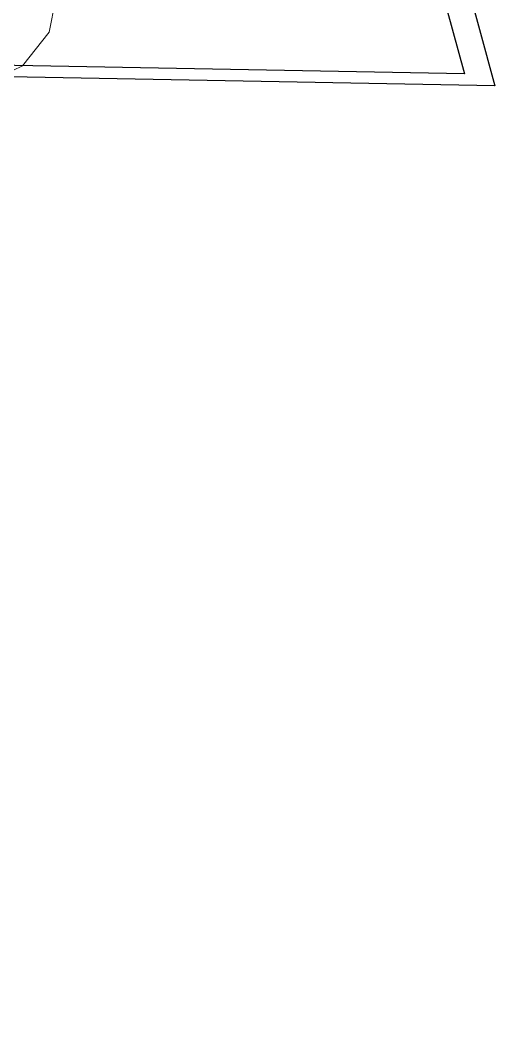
# Model space of a CAD drawing. Header units: millimetres. Extents: x 587399 to 927168, y 438565 to 1444955.
# Drawn here: x 591881.4 to 592048, y 444952.6 to 445303.8 of the extents above; entities that cross this region are included whole.
import ezdxf

# ---------------------------------------------------------------- set-up
doc = ezdxf.new("R2010")
doc.units = ezdxf.units.MM
doc.header["$LTSCALE"] = 2
doc.layers.add('end maj 26 02 2021', color=7, linetype='Continuous')
doc.layers.add('Roads_others', color=24, linetype='Continuous', lineweight=9)

msp = doc.modelspace()

# ---------------------------------------------------------------- linework, layer by layer
at = {"layer": 'end maj 26 02 2021', "color": 150, "linetype": 'ByBlock', "lineweight": -3, "ltscale": 0.0014, "flags": 128}
for points in [[(591861.821, 445495.31), (591900.811, 445470.405), (592020.751, 445345.695), (592037.302, 445284.925), (591791.004, 445289.498), (591799.051, 445271.785), (591712.881, 445282.495), (591697.761, 445277.005), (591633.901, 445279.835), (591620.851, 445258.405), (591585.791, 445267.235), (591582.016, 445307.873), (591855.411, 445357.245), (591864.991, 445369.018), (591861.821, 445495.31)], [(591861.821, 445495.31), (591900.811, 445470.405), (592020.751, 445345.695), (592037.302, 445284.925), (591791.004, 445289.498), (591799.051, 445271.785), (591712.881, 445282.495), (591697.761, 445277.005), (591633.901, 445279.835), (591620.851, 445258.405), (591585.791, 445267.235), (591582.016, 445307.873), (591855.411, 445357.245), (591864.991, 445369.018), (591861.821, 445495.31)], [(591861.821, 445495.31), (591900.811, 445470.405), (592020.751, 445345.695), (592037.302, 445284.925), (591791.004, 445289.498), (591799.051, 445271.785), (591712.881, 445282.495), (591697.761, 445277.005), (591633.901, 445279.835), (591620.851, 445258.405), (591585.791, 445267.235), (591582.016, 445307.873), (591855.411, 445357.245), (591864.991, 445369.018), (591861.821, 445495.31)], [(591861.821, 445495.31), (591900.811, 445470.405), (592020.751, 445345.695), (592037.302, 445284.925), (591791.004, 445289.498), (591799.051, 445271.785), (591712.881, 445282.495), (591697.761, 445277.005), (591633.901, 445279.835), (591620.851, 445258.405), (591585.791, 445267.235), (591582.016, 445307.873), (591855.411, 445357.245), (591864.991, 445369.018), (591861.821, 445495.31)], [(591872.56, 445491.09), (591911.549, 445466.185), (592031.489, 445341.475), (592048.04, 445280.705), (591801.742, 445285.278), (591809.789, 445267.565), (591723.619, 445278.275), (591708.499, 445272.785), (591644.639, 445275.615), (591631.589, 445254.185), (591596.529, 445263.015), (591592.754, 445303.653), (591866.149, 445353.025), (591875.73, 445364.798), (591872.56, 445491.09)], [(591872.56, 445491.09), (591911.549, 445466.185), (592031.489, 445341.475), (592048.04, 445280.705), (591801.742, 445285.278), (591809.789, 445267.565), (591723.619, 445278.275), (591708.499, 445272.785), (591644.639, 445275.615), (591631.589, 445254.185), (591596.529, 445263.015), (591592.754, 445303.653), (591866.149, 445353.025), (591875.73, 445364.798), (591872.56, 445491.09)], [(591872.56, 445491.09), (591911.549, 445466.185), (592031.489, 445341.475), (592048.04, 445280.705), (591801.742, 445285.278), (591809.789, 445267.565), (591723.619, 445278.275), (591708.499, 445272.785), (591644.639, 445275.615), (591631.589, 445254.185), (591596.529, 445263.015), (591592.754, 445303.653), (591866.149, 445353.025), (591875.73, 445364.798), (591872.56, 445491.09)], [(591872.56, 445491.09), (591911.549, 445466.185), (592031.489, 445341.475), (592048.04, 445280.705), (591801.742, 445285.278), (591809.789, 445267.565), (591723.619, 445278.275), (591708.499, 445272.785), (591644.639, 445275.615), (591631.589, 445254.185), (591596.529, 445263.015), (591592.754, 445303.653), (591866.149, 445353.025), (591875.73, 445364.798), (591872.56, 445491.09)], [(591872.56, 445491.09), (591911.549, 445466.185), (592031.489, 445341.475), (592048.04, 445280.705), (591801.742, 445285.278), (591809.789, 445267.565), (591723.619, 445278.275), (591708.499, 445272.785), (591644.639, 445275.615), (591631.589, 445254.185), (591596.529, 445263.015), (591592.754, 445303.653), (591866.149, 445353.025), (591875.73, 445364.798), (591872.56, 445491.09)], [(591872.56, 445491.09), (591911.549, 445466.185), (592031.489, 445341.475), (592048.04, 445280.705), (591801.742, 445285.278), (591809.789, 445267.565), (591723.619, 445278.275), (591708.499, 445272.785), (591644.639, 445275.615), (591631.589, 445254.185), (591596.529, 445263.015), (591592.754, 445303.653), (591866.149, 445353.025), (591875.73, 445364.798), (591872.56, 445491.09)], [(591872.56, 445491.09), (591911.549, 445466.185), (592031.489, 445341.475), (592048.04, 445280.705), (591801.742, 445285.278), (591809.789, 445267.565), (591723.619, 445278.275), (591708.499, 445272.785), (591644.639, 445275.615), (591631.589, 445254.185), (591596.529, 445263.015), (591592.754, 445303.653), (591866.149, 445353.025), (591875.73, 445364.798), (591872.56, 445491.09)], [(591872.56, 445491.09), (591911.549, 445466.185), (592031.489, 445341.475), (592048.04, 445280.705), (591801.742, 445285.278), (591809.789, 445267.565), (591723.619, 445278.275), (591708.499, 445272.785), (591644.639, 445275.615), (591631.589, 445254.185), (591596.529, 445263.015), (591592.754, 445303.653), (591866.149, 445353.025), (591875.73, 445364.798), (591872.56, 445491.09)]]:
    msp.add_lwpolyline(points, dxfattribs=at)
at = {"layer": 'end maj 26 02 2021', "color": 3, "linetype": 'ByBlock', "lineweight": -3, "ltscale": 0.0014, "flags": 128}
msp.add_lwpolyline([(591861.821, 445495.31), (591900.811, 445470.405), (592020.751, 445345.695), (592037.302, 445284.925), (591791.004, 445289.498), (591799.051, 445271.785), (591712.881, 445282.495), (591697.761, 445277.005), (591633.901, 445279.835), (591620.851, 445258.405), (591585.791, 445267.235), (591582.016, 445307.873), (591855.411, 445357.245), (591864.991, 445369.018), (591861.821, 445495.31)], dxfattribs=at)
msp.add_lwpolyline([(591861.821, 445495.31), (591900.811, 445470.405), (592020.751, 445345.695), (592037.302, 445284.925), (591791.004, 445289.498), (591799.051, 445271.785), (591712.881, 445282.495), (591697.761, 445277.005), (591633.901, 445279.835), (591620.851, 445258.405), (591585.791, 445267.235), (591582.016, 445307.873), (591855.411, 445357.245), (591864.991, 445369.018), (591861.821, 445495.31)], dxfattribs=at)
msp.add_lwpolyline([(591861.821, 445495.31), (591900.811, 445470.405), (592020.751, 445345.695), (592037.302, 445284.925), (591791.004, 445289.498), (591799.051, 445271.785), (591712.881, 445282.495), (591697.761, 445277.005), (591633.901, 445279.835), (591620.851, 445258.405), (591585.791, 445267.235), (591582.016, 445307.873), (591855.411, 445357.245), (591864.991, 445369.018), (591861.821, 445495.31)], dxfattribs=at)
msp.add_lwpolyline([(591861.821, 445495.31), (591900.811, 445470.405), (592020.751, 445345.695), (592037.302, 445284.925), (591791.004, 445289.498), (591799.051, 445271.785), (591712.881, 445282.495), (591697.761, 445277.005), (591633.901, 445279.835), (591620.851, 445258.405), (591585.791, 445267.235), (591582.016, 445307.873), (591855.411, 445357.245), (591864.991, 445369.018), (591861.821, 445495.31)], dxfattribs=at)
at = {"layer": 'Roads_others'}
msp.add_lwpolyline([(591756.656, 444941.361), (591767.938, 444970.955), (591771.65, 444978.498), (591784.734, 444993.303), (591796.047, 445004.258), (591860.601, 445059.63), (591862.977, 445070.278), (591862.968, 445079.155), (591835.768, 445178.51), (591831.884, 445188.853), (591811.311, 445212.5), (591807.141, 445219.295), (591806.835, 445225.209), (591835.668, 445277.891), (591838.785, 445280.404), (591844.445, 445281.305), (591871.986, 445282.803), (591882.25, 445287.7), (591891.619, 445299.538), (591893.839, 445310.927)], dxfattribs=at)

doc.saveas('drawing.dxf')
